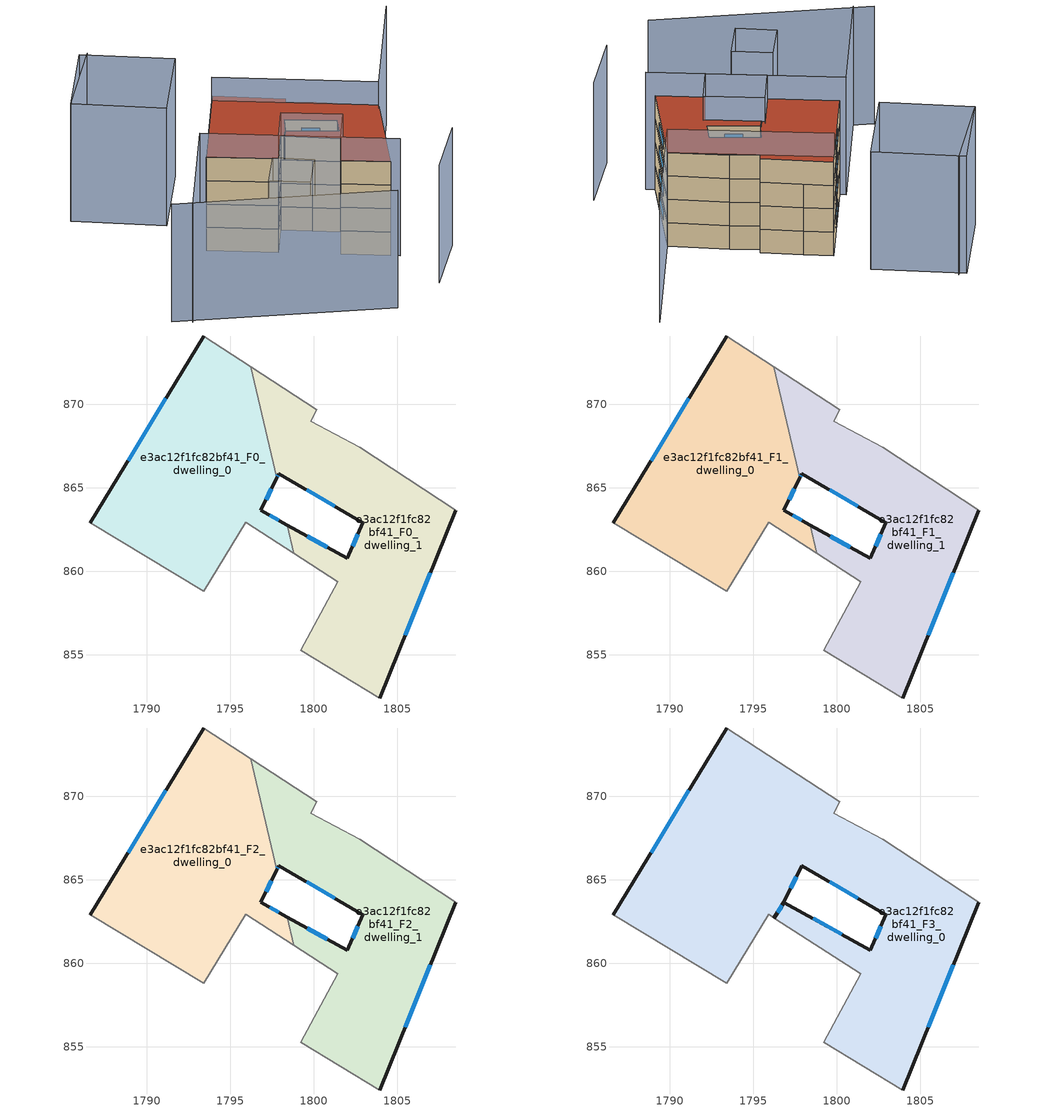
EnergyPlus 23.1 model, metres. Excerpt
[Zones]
e3ac12f1fc82bf41_F0_dwelling_0
 floor ground (EU_floor_Construction): 1796.24,872.26 1797.78,865.59 1796.85,863.65 1798.43,862.77 1798.83,861.07 1795.93,862.94 1793.41,858.79 1786.62,862.9 1793.42,874.1 z0
 wall outside (EU_wall_Construction): 1798.43,862.77 1796.85,863.65 1797.78,865.59 / 1793.42,874.1 1786.62,862.9 z0:3
 wall adiabatic (EU_wall_Construction): 1786.62,862.9 1793.41,858.79 1795.93,862.94 1798.83,861.07 / 1796.24,872.26 1793.42,874.1 z0:3
 wall to e3ac12f1fc82bf41_F0_dwelling_1 (EU_wall_Construction): 1798.83,861.07 1798.43,862.77 / 1797.78,865.59 1796.24,872.26 z0:3
 window (EU_Window_Construction): 1797.91,863.06 1797.38,863.36 / 1791.15,870.36 1788.89,866.63 / 1797.16,864.29 1797.47,864.94 z1:2
e3ac12f1fc82bf41_F0_dwelling_1
 floor ground (EU_floor_Construction): 1802.76,867.43 1808.52,863.66 1803.96,852.41 1799.25,855.26 1801.46,859.38 1798.83,861.07 1798.43,862.77 1802.03,860.79 1802.95,862.92 1797.91,865.86 1797.78,865.59 1796.24,872.26 1800.2,869.68 1799.84,869 z0
 wall outside (EU_wall_Construction): 1797.78,865.59 1797.91,865.86 1802.95,862.92 1802.03,860.79 1798.43,862.77 / 1803.96,852.41 1808.52,863.66 z0:3
 wall adiabatic (EU_wall_Construction): 1808.52,863.66 1802.76,867.43 1799.84,869 1800.2,869.68 1796.24,872.26 / 1798.83,861.07 1801.46,859.38 1799.25,855.26 1803.96,852.41 z0:3
 window (EU_Window_Construction): 1800.83,861.45 1799.63,862.11 / 1802.64,862.21 1802.34,861.5 / 1799.59,864.88 1801.27,863.9 / 1797.82,865.68 1797.87,865.77 / 1805.48,856.16 1807,859.91 z1:2
e3ac12f1fc82bf41_F1_dwelling_0
 floor to e3ac12f1fc82bf41_F0_dwelling_0 (EU_floor_Construction): 1796.24,872.26 1797.78,865.59 1796.85,863.65 1798.43,862.77 1798.83,861.07 1795.93,862.94 1793.41,858.79 1786.62,862.9 1793.42,874.1 z3
 wall outside (EU_wall_Construction): 1798.43,862.77 1796.85,863.65 1797.78,865.59 / 1793.42,874.1 1786.62,862.9 z3:6
 wall adiabatic (EU_wall_Construction): 1786.62,862.9 1793.41,858.79 1795.93,862.94 1798.83,861.07 / 1796.24,872.26 1793.42,874.1 z3:6
 wall to e3ac12f1fc82bf41_F1_dwelling_1 (EU_wall_Construction): 1798.83,861.07 1798.43,862.77 / 1797.78,865.59 1796.24,872.26 z3:6
 window (EU_Window_Construction): 1797.91,863.06 1797.38,863.36 / 1791.15,870.36 1788.89,866.63 / 1797.16,864.29 1797.47,864.94 z4:5
e3ac12f1fc82bf41_F1_dwelling_1
 floor to e3ac12f1fc82bf41_F0_dwelling_1 (EU_floor_Construction): 1802.76,867.43 1808.52,863.66 1803.96,852.41 1799.25,855.26 1801.46,859.38 1798.83,861.07 1798.43,862.77 1802.03,860.79 1802.95,862.92 1797.91,865.86 1797.78,865.59 1796.24,872.26 1800.2,869.68 1799.84,869 z3
 wall outside (EU_wall_Construction): 1797.78,865.59 1797.91,865.86 1802.95,862.92 1802.03,860.79 1798.43,862.77 / 1803.96,852.41 1808.52,863.66 z3:6
 wall adiabatic (EU_wall_Construction): 1808.52,863.66 1802.76,867.43 1799.84,869 1800.2,869.68 1796.24,872.26 / 1798.83,861.07 1801.46,859.38 1799.25,855.26 1803.96,852.41 z3:6
 window (EU_Window_Construction): 1800.83,861.45 1799.63,862.11 / 1802.64,862.21 1802.34,861.5 / 1799.59,864.88 1801.27,863.9 / 1797.82,865.68 1797.87,865.77 / 1805.48,856.16 1807,859.91 z4:5
e3ac12f1fc82bf41_F2_dwelling_0
 floor to e3ac12f1fc82bf41_F1_dwelling_0 (EU_floor_Construction): 1796.24,872.26 1797.78,865.59 1796.85,863.65 1798.43,862.77 1798.83,861.07 1795.93,862.94 1793.41,858.79 1786.62,862.9 1793.42,874.1 z6
 wall outside (EU_wall_Construction): 1798.43,862.77 1796.85,863.65 1797.78,865.59 / 1793.42,874.1 1786.62,862.9 z6:9
 wall adiabatic (EU_wall_Construction): 1786.62,862.9 1793.41,858.79 1795.93,862.94 1798.83,861.07 / 1796.24,872.26 1793.42,874.1 z6:9
 wall to e3ac12f1fc82bf41_F2_dwelling_1 (EU_wall_Construction): 1798.83,861.07 1798.43,862.77 / 1797.78,865.59 1796.24,872.26 z6:9
 window (EU_Window_Construction): 1797.91,863.06 1797.38,863.36 / 1791.15,870.36 1788.89,866.63 / 1797.16,864.29 1797.47,864.94 z7:8
 roof outside (EU_roof_Construction): 1796.28,862.71 1796.87,863.63 1796.85,863.65 1796.94,863.83 1796.24,862.74 z9
e3ac12f1fc82bf41_F2_dwelling_1
 floor to e3ac12f1fc82bf41_F1_dwelling_1 (EU_floor_Construction): 1802.76,867.43 1808.52,863.66 1803.96,852.41 1799.25,855.26 1801.46,859.38 1798.83,861.07 1798.43,862.77 1802.03,860.79 1802.95,862.92 1797.91,865.86 1797.78,865.59 1796.24,872.26 1800.2,869.68 1799.84,869 z6
 wall outside (EU_wall_Construction): 1797.78,865.59 1797.91,865.86 1802.95,862.92 1802.03,860.79 1798.43,862.77 / 1803.96,852.41 1808.52,863.66 z6:9
 wall adiabatic (EU_wall_Construction): 1808.52,863.66 1802.76,867.43 1799.84,869 1800.2,869.68 1796.24,872.26 / 1798.83,861.07 1801.46,859.38 1799.25,855.26 1803.96,852.41 z6:9
 window (EU_Window_Construction): 1800.83,861.45 1799.63,862.11 / 1802.64,862.21 1802.34,861.5 / 1799.59,864.88 1801.27,863.9 / 1797.82,865.68 1797.87,865.77 / 1805.48,856.16 1807,859.91 z7:8
e3ac12f1fc82bf41_F3_dwelling_0
 floor to e3ac12f1fc82bf41_F2_dwelling_0 (EU_floor_Construction): 1796.24,872.26 1797.78,865.59 1796.94,863.83 1796.24,862.74 1795.93,862.94 1793.41,858.79 1786.62,862.9 1793.42,874.1 z9; 1798.43,862.77 1798.83,861.07 1796.28,862.71 1796.87,863.63 z9
 floor to e3ac12f1fc82bf41_F2_dwelling_1 (EU_floor_Construction): 1802.76,867.43 1808.52,863.66 1803.96,852.41 1799.25,855.26 1801.46,859.38 1798.83,861.07 1798.43,862.77 1802.03,860.79 1802.95,862.92 1797.91,865.86 1797.78,865.59 1796.24,872.26 1800.2,869.68 1799.84,869 z9
 wall outside (EU_wall_Construction): 1803.96,852.41 1808.52,863.66 / 1796.24,862.74 1796.94,863.83 1797.91,865.86 1802.95,862.92 1802.03,860.79 1796.87,863.63 1796.28,862.71 / 1793.42,874.1 1786.62,862.9 z9:12
 wall adiabatic (EU_wall_Construction): 1808.52,863.66 1802.76,867.43 1799.84,869 1800.2,869.68 1793.42,874.1 / 1796.28,862.71 1801.46,859.38 1799.25,855.26 1803.96,852.41 / 1786.62,862.9 1793.41,858.79 1795.93,862.94 1796.24,862.74 z9:12
 window (EU_Window_Construction): 1805.48,856.16 1807,859.91 / 1796.67,863.33 1796.48,863.02 / 1800.31,861.74 1798.59,862.69 / 1802.64,862.21 1802.34,861.5 / 1799.59,864.88 1801.27,863.9 / 1797.26,864.51 1797.59,865.18 / 1796.47,863.1 1796.7,863.47 / 1791.15,870.36 1788.89,866.63 z10:11
 roof outside (EU_roof_Construction): 1803.96,852.41 1808.52,863.66 1802.76,867.43 1799.84,869 1800.2,869.68 1793.42,874.1 1786.62,862.9 1793.41,858.79 1795.93,862.94 1796.24,862.74 1796.94,863.83 1797.91,865.86 1802.95,862.92 1802.03,860.79 1796.87,863.63 1796.28,862.71 1801.46,859.38 1799.25,855.26 z12
shading: 1776.17,851.44 1799.36,842.35 / 1805.9,844.83 1810.89,851.17 / 1778.16,850.3 1786.01,863.27 / 1786.01,863.27 1804.82,851.89 / 1816.87,877.42 1808.52,863.66 / 1808.52,863.66 1792.85,873.16 / 1783.24,884.08 1776.69,875.68 / 1787.92,850.86 1790.59,854.93 / 1790.59,854.93 1794.45,852.4 / 1794.45,852.4 1791.78,848.33 / 1791.78,848.33 1787.92,850.86 / 1793.41,858.79 1795.93,862.94 / 1795.93,862.94 1801.76,859.4 / 1801.76,859.4 1799.24,855.25 / 1799.24,855.25 1793.41,858.79 / 1785.39,869.71 1776.59,875.49 / 1776.59,875.49 1782.36,884.28 / 1782.36,884.28 1791.16,878.49 / 1791.16,878.49 1785.39,869.71 z0:15
[Building]
EU S2 Campaign: North Axis=0; Terrain=City; Solar Distribution=FullExterior
[Site:Location]
Bologna: Latitude=44.5; Longitude=11.25; Time Zone=1; Elevation=37
[SizingPeriod:WeatherFileDays]
AnnualSizingPeriod: Begin Month=1; Begin Day of Month=1; End Month=12; End Day of Month=31; Day of Week for Start Day=Monday; Use Weather File Daylight Saving Period=No; Use Weather File Rain and Snow Indicators=No
[MATERIAL]
EU_InternalMass_Material: Roughness=MediumRough; Thickness=0.1; Conductivity=1; Density=1800; Specific Heat=900; Thermal Absorptance=0.9; Solar Absorptance=0.7; Visible Absorptance=0.7
[MATERIAL:NOMASS] Roughness=MediumRough; Thermal Absorptance=0.9; Solar Absorptance=0.7; Visible Absorptance=0.7
Name | Thermal Resistance
EU_wall_NoMass | 0.937881
EU_roof_NoMass | 0.548572
EU_floor_NoMass | 0.71348
[WINDOWMATERIAL:SIMPLEGLAZINGSYSTEM]
EU_Window_SimpleGlazing: UFactor=4.25633; Solar Heat Gain Coefficient=0.85; Visible Transmittance=0.85
[CONSTRUCTION]
EU_wall_Construction: EU_wall_NoMass
EU_roof_Construction: EU_roof_NoMass
EU_floor_Construction: EU_floor_NoMass
EU_Window_Construction: EU_Window_SimpleGlazing
EU_InternalMass_Construction: EU_InternalMass_Material
[ZONE] Type=1; Multiplier=1; Ceiling Height=autocalculate; Floor Area=autocalculate; Part of Total Floor Area=Yes
Name | Volume
e3ac12f1fc82bf41_F0_dwelling_0; e3ac12f1fc82bf41_F1_dwelling_0; e3ac12f1fc82bf41_F2_dwelling_0 | 289.528
e3ac12f1fc82bf41_F3_dwelling_0 | 584.064
e3ac12f1fc82bf41_F0_dwelling_1; e3ac12f1fc82bf41_F1_dwelling_1; e3ac12f1fc82bf41_F2_dwelling_1 | 294.71
[INTERNALMASS] Construction=EU_InternalMass_Construction
Name | Zone or ZoneList | Surface Area
e3ac12f1fc82bf41_F0_dwelling_0_EU_InternalMass | e3ac12f1fc82bf41_F0_dwelling_0 | 96.5093
e3ac12f1fc82bf41_F0_dwelling_1_EU_InternalMass | e3ac12f1fc82bf41_F0_dwelling_1 | 98.2376
e3ac12f1fc82bf41_F1_dwelling_0_EU_InternalMass | e3ac12f1fc82bf41_F1_dwelling_0 | 96.5093
e3ac12f1fc82bf41_F1_dwelling_1_EU_InternalMass | e3ac12f1fc82bf41_F1_dwelling_1 | 98.2376
e3ac12f1fc82bf41_F2_dwelling_0_EU_InternalMass | e3ac12f1fc82bf41_F2_dwelling_0 | 96.5093
e3ac12f1fc82bf41_F2_dwelling_1_EU_InternalMass | e3ac12f1fc82bf41_F2_dwelling_1 | 98.2376
e3ac12f1fc82bf41_F3_dwelling_0_EU_InternalMass | e3ac12f1fc82bf41_F3_dwelling_0 | 194.692
[OTHEREQUIPMENT] Fuel Type=Electricity; Design Level Calculation Method=Watts/Area; Power per Zone Floor Area=1; Fraction Latent=0; Fraction Radiant=0; Fraction Lost=0; Carbon Dioxide Generation Rate=0; EndUse Subcategory=EU_Step8_InternalGains
Name | Zone or ZoneList or Space or SpaceList | Schedule
EU_Step8_InternalGain_e3ac12f1fc82bf41_F0_dwelling_0_f000 | e3ac12f1fc82bf41_F0_dwelling_0 | EU_Step8_GainSchedule_e3ac12f1fc82bf41_F0_dwelling_0_f000
EU_Step8_InternalGain_e3ac12f1fc82bf41_F0_dwelling_1_f000 | e3ac12f1fc82bf41_F0_dwelling_1 | EU_Step8_GainSchedule_e3ac12f1fc82bf41_F0_dwelling_1_f000
EU_Step8_InternalGain_e3ac12f1fc82bf41_F1_dwelling_0_f000 | e3ac12f1fc82bf41_F1_dwelling_0 | EU_Step8_GainSchedule_e3ac12f1fc82bf41_F1_dwelling_0_f000
EU_Step8_InternalGain_e3ac12f1fc82bf41_F1_dwelling_1_f000 | e3ac12f1fc82bf41_F1_dwelling_1 | EU_Step8_GainSchedule_e3ac12f1fc82bf41_F1_dwelling_1_f000
EU_Step8_InternalGain_e3ac12f1fc82bf41_F2_dwelling_0_f000 | e3ac12f1fc82bf41_F2_dwelling_0 | EU_Step8_GainSchedule_e3ac12f1fc82bf41_F2_dwelling_0_f000
EU_Step8_InternalGain_e3ac12f1fc82bf41_F2_dwelling_1_f000 | e3ac12f1fc82bf41_F2_dwelling_1 | EU_Step8_GainSchedule_e3ac12f1fc82bf41_F2_dwelling_1_f000
EU_Step8_InternalGain_e3ac12f1fc82bf41_F3_dwelling_0_f000 | e3ac12f1fc82bf41_F3_dwelling_0 | EU_Step8_GainSchedule_e3ac12f1fc82bf41_F3_dwelling_0_f000
[ZONEVENTILATION:DESIGNFLOWRATE] Schedule=EU_AlwaysOn; Design Flow Rate Calculation Method=AirChanges/Hour; Air Changes per Hour=0.687892; Ventilation Type=Natural; Fan Pressure Rise=0; Fan Total Efficiency=1; Constant Term Coefficient=1; Temperature Term Coefficient=0; Velocity Term Coefficient=0; Velocity Squared Term Coefficient=0; Minimum Indoor Temperature=-100; Maximum Indoor Temperature=100; Delta Temperature=-100; Minimum Outdoor Temperature=-100; Maximum Outdoor Temperature=100; Maximum Wind Speed=40
Name | Zone or ZoneList or Space or SpaceList
EU_ConstantAir_e3ac12f1fc82bf41_F0_dwelling_0 | e3ac12f1fc82bf41_F0_dwelling_0
EU_ConstantAir_e3ac12f1fc82bf41_F0_dwelling_1 | e3ac12f1fc82bf41_F0_dwelling_1
EU_ConstantAir_e3ac12f1fc82bf41_F1_dwelling_0 | e3ac12f1fc82bf41_F1_dwelling_0
EU_ConstantAir_e3ac12f1fc82bf41_F1_dwelling_1 | e3ac12f1fc82bf41_F1_dwelling_1
EU_ConstantAir_e3ac12f1fc82bf41_F2_dwelling_0 | e3ac12f1fc82bf41_F2_dwelling_0
EU_ConstantAir_e3ac12f1fc82bf41_F2_dwelling_1 | e3ac12f1fc82bf41_F2_dwelling_1
EU_ConstantAir_e3ac12f1fc82bf41_F3_dwelling_0 | e3ac12f1fc82bf41_F3_dwelling_0
[HVACTEMPLATE:THERMOSTAT] Constant Heating Setpoint=20; Constant Cooling Setpoint=50
EU_HeatOnly_e3ac12f1fc82bf41_F0_dwelling_0; EU_HeatOnly_e3ac12f1fc82bf41_F0_dwelling_1; EU_HeatOnly_e3ac12f1fc82bf41_F1_dwelling_0; EU_HeatOnly_e3ac12f1fc82bf41_F1_dwelling_1; EU_HeatOnly_e3ac12f1fc82bf41_F2_dwelling_0; EU_HeatOnly_e3ac12f1fc82bf41_F2_dwelling_1; EU_HeatOnly_e3ac12f1fc82bf41_F3_dwelling_0
[HVACTEMPLATE:ZONE:IDEALLOADSAIRSYSTEM] System Availability Schedule=EU_AlwaysOn; Maximum Heating Supply Air Temperature=50; Minimum Cooling Supply Air Temperature=13; Maximum Heating Supply Air Humidity Ratio=0.0156; Minimum Cooling Supply Air Humidity Ratio=0.0077; Heating Limit=NoLimit; Cooling Limit=NoLimit; Heating Availability Schedule=EU_AlwaysOn; Cooling Availability Schedule=EU_CoolingOff; Dehumidification Control Type=ConstantSensibleHeatRatio; Cooling Sensible Heat Ratio=0.7; Dehumidification Setpoint=60; Humidification Control Type=None; Humidification Setpoint=30; Outdoor Air Method=None; Outdoor Air Flow Rate per Person=0.00944; Outdoor Air Flow Rate per Zone Floor Area=0; Outdoor Air Flow Rate per Zone=0; Demand Controlled Ventilation Type=None; Outdoor Air Economizer Type=NoEconomizer; Heat Recovery Type=None; Sensible Heat Recovery Effectiveness=0.7; Latent Heat Recovery Effectiveness=0.65
Name | Template Thermostat
e3ac12f1fc82bf41_F0_dwelling_0 | EU_HeatOnly_e3ac12f1fc82bf41_F0_dwelling_0
e3ac12f1fc82bf41_F0_dwelling_1 | EU_HeatOnly_e3ac12f1fc82bf41_F0_dwelling_1
e3ac12f1fc82bf41_F1_dwelling_0 | EU_HeatOnly_e3ac12f1fc82bf41_F1_dwelling_0
e3ac12f1fc82bf41_F1_dwelling_1 | EU_HeatOnly_e3ac12f1fc82bf41_F1_dwelling_1
e3ac12f1fc82bf41_F2_dwelling_0 | EU_HeatOnly_e3ac12f1fc82bf41_F2_dwelling_0
e3ac12f1fc82bf41_F2_dwelling_1 | EU_HeatOnly_e3ac12f1fc82bf41_F2_dwelling_1
e3ac12f1fc82bf41_F3_dwelling_0 | EU_HeatOnly_e3ac12f1fc82bf41_F3_dwelling_0
[SIZING:ZONE] Zone Cooling Design Supply Air Temperature Input Method=SupplyAirTemperature; Zone Cooling Design Supply Air Temperature=13; Zone Heating Design Supply Air Temperature Input Method=SupplyAirTemperature; Zone Heating Design Supply Air Temperature=50; Zone Cooling Design Supply Air Humidity Ratio=0.008; Zone Heating Design Supply Air Humidity Ratio=0.008; Cooling Design Air Flow Method=DesignDay; Cooling Design Air Flow Rate=0; Cooling Minimum Air Flow per Zone Floor Area=0.000762; Cooling Minimum Air Flow=0; Cooling Minimum Air Flow Fraction=0.2; Heating Design Air Flow Method=DesignDay; Heating Design Air Flow Rate=0; Heating Maximum Air Flow per Zone Floor Area=0.002032; Heating Maximum Air Flow=0.141576; Heating Maximum Air Flow Fraction=0.3; Account for Dedicated Outdoor Air System=No; Dedicated Outdoor Air System Control Strategy=NeutralSupplyAir; Dedicated Outdoor Air Low Setpoint Temperature for Design=autosize; Dedicated Outdoor Air High Setpoint Temperature for Design=autosize; Zone Load Sizing Method=Sensible Load Only No Latent Load; Zone Latent Cooling Design Supply Air Humidity Ratio Input Method=HumidityRatioDifference; Zone Cooling Design Supply Air Humidity Ratio Difference=0.005; Zone Latent Heating Design Supply Air Humidity Ratio Input Method=HumidityRatioDifference; Zone Humidification Design Supply Air Humidity Ratio Difference=0.005
e3ac12f1fc82bf41_F0_dwelling_0; e3ac12f1fc82bf41_F0_dwelling_1; e3ac12f1fc82bf41_F1_dwelling_0; e3ac12f1fc82bf41_F1_dwelling_1; e3ac12f1fc82bf41_F2_dwelling_0; e3ac12f1fc82bf41_F2_dwelling_1; e3ac12f1fc82bf41_F3_dwelling_0
[SCHEDULE:CONSTANT]
Name | Hourly Value
EU_AlwaysOn | 1
EU_CoolingOff | 0
[SCHEDULE:FILE] Column Number=1; Rows to Skip at Top=0; Number of Hours of Data=8760; Column Separator=Comma; Interpolate to Timestep=No; Minutes per Item=60; Adjust Schedule for Daylight Savings=Yes
Name | File
EU_Step8_GainSchedule_e3ac12f1fc82bf41_F0_dwelling_0_f000 | ../../schedules/e3ac12f1fc82bf41/e3ac12f1fc82bf41_F0_dwelling_0_f000_gain.csv
EU_Step8_GainSchedule_e3ac12f1fc82bf41_F0_dwelling_1_f000 | ../../schedules/e3ac12f1fc82bf41/e3ac12f1fc82bf41_F0_dwelling_1_f000_gain.csv
EU_Step8_GainSchedule_e3ac12f1fc82bf41_F1_dwelling_0_f000 | ../../schedules/e3ac12f1fc82bf41/e3ac12f1fc82bf41_F1_dwelling_0_f000_gain.csv
EU_Step8_GainSchedule_e3ac12f1fc82bf41_F1_dwelling_1_f000 | ../../schedules/e3ac12f1fc82bf41/e3ac12f1fc82bf41_F1_dwelling_1_f000_gain.csv
EU_Step8_GainSchedule_e3ac12f1fc82bf41_F2_dwelling_0_f000 | ../../schedules/e3ac12f1fc82bf41/e3ac12f1fc82bf41_F2_dwelling_0_f000_gain.csv
EU_Step8_GainSchedule_e3ac12f1fc82bf41_F2_dwelling_1_f000 | ../../schedules/e3ac12f1fc82bf41/e3ac12f1fc82bf41_F2_dwelling_1_f000_gain.csv
EU_Step8_GainSchedule_e3ac12f1fc82bf41_F3_dwelling_0_f000 | ../../schedules/e3ac12f1fc82bf41/e3ac12f1fc82bf41_F3_dwelling_0_f000_gain.csv
